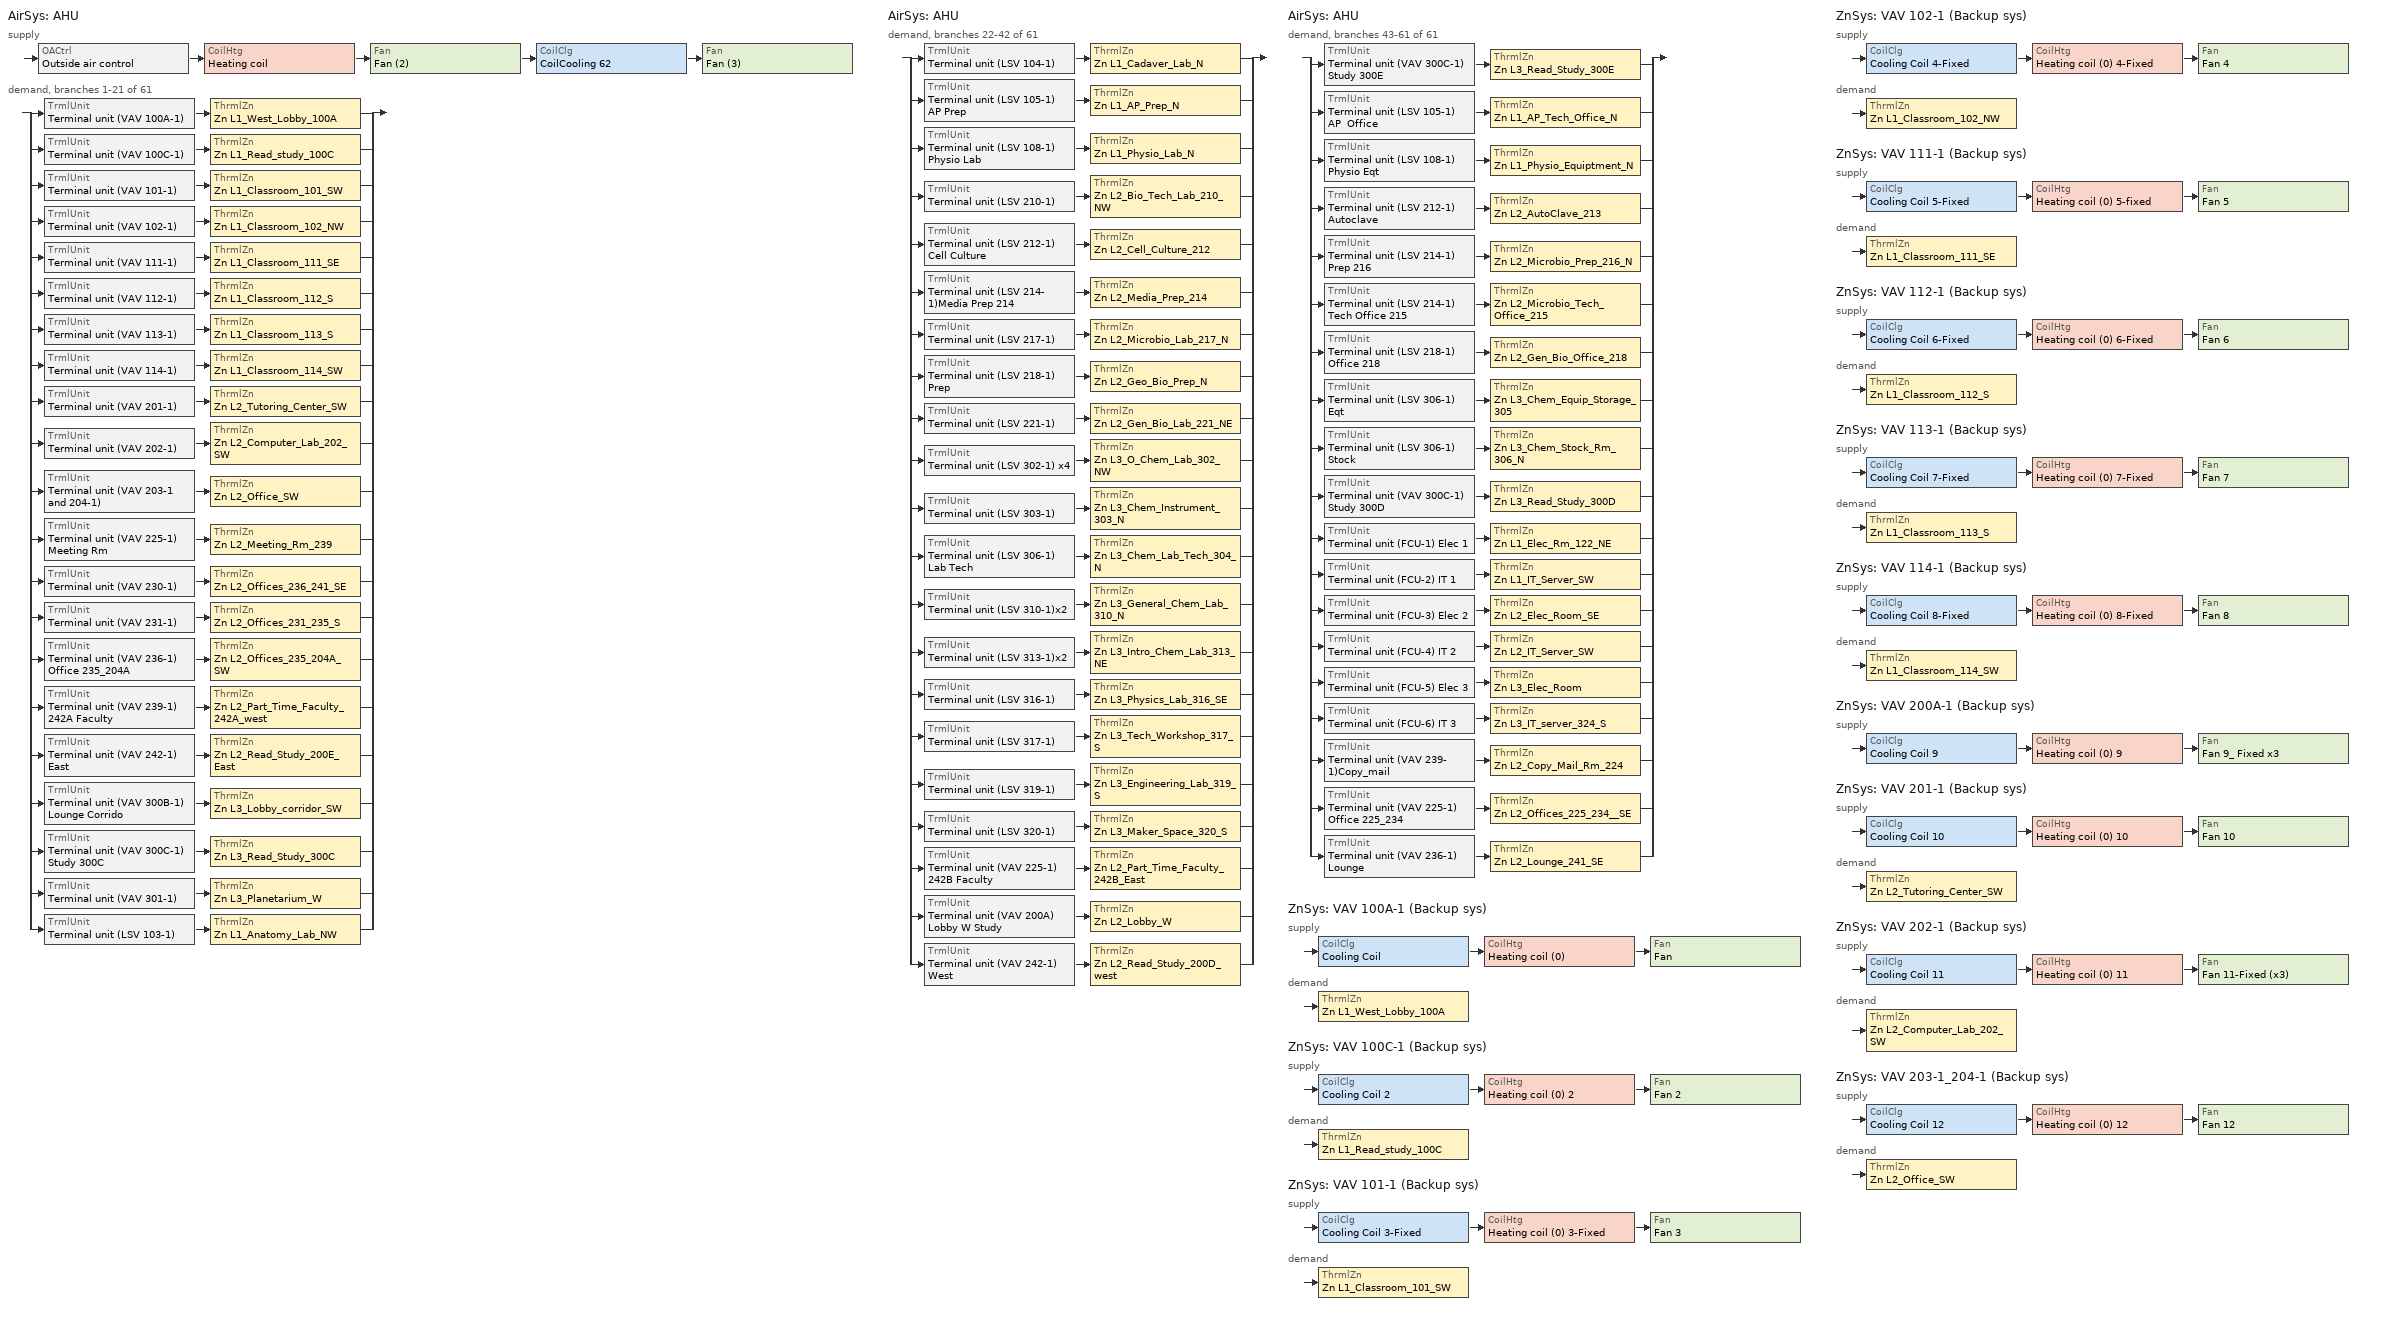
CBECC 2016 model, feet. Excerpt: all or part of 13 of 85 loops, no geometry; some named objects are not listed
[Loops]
AirSys 'AHU'
 supply: OACtrl 'Outside air control' > CoilHtg 'Heating coil' > Fan 'Fan (2)' > CoilClg 'CoilCooling 62' > Fan 'Fan (3)'
 demand, branches 1-21 of 61: split
  | TrmlUnit 'Terminal unit (VAV 100A-1)' > ThrmlZn 'Zn L1_West_Lobby_100A'
  | TrmlUnit 'Terminal unit (VAV 100C-1)' > ThrmlZn 'Zn L1_Read_study_100C'
  | TrmlUnit 'Terminal unit (VAV 101-1)' > ThrmlZn 'Zn L1_Classroom_101_SW'
  | TrmlUnit 'Terminal unit (VAV 102-1)' > ThrmlZn 'Zn L1_Classroom_102_NW'
  | TrmlUnit 'Terminal unit (VAV 111-1)' > ThrmlZn 'Zn L1_Classroom_111_SE'
  | TrmlUnit 'Terminal unit (VAV 112-1)' > ThrmlZn 'Zn L1_Classroom_112_S'
  | TrmlUnit 'Terminal unit (VAV 113-1)' > ThrmlZn 'Zn L1_Classroom_113_S'
  | TrmlUnit 'Terminal unit (VAV 114-1)' > ThrmlZn 'Zn L1_Classroom_114_SW'
  | TrmlUnit 'Terminal unit (VAV 201-1)' > ThrmlZn 'Zn L2_Tutoring_Center_SW'
  | TrmlUnit 'Terminal unit (VAV 202-1)' > ThrmlZn 'Zn L2_Computer_Lab_202_SW'
  | TrmlUnit 'Terminal unit (VAV 203-1 and 204-1)' > ThrmlZn 'Zn L2_Office_SW'
  | TrmlUnit 'Terminal unit (VAV 225-1) Meeting Rm' > ThrmlZn 'Zn L2_Meeting_Rm_239'
  | TrmlUnit 'Terminal unit (VAV 230-1)' > ThrmlZn 'Zn L2_Offices_236_241_SE'
  | TrmlUnit 'Terminal unit (VAV 231-1)' > ThrmlZn 'Zn L2_Offices_231_235_S'
  | TrmlUnit 'Terminal unit (VAV 236-1) Office 235_204A' > ThrmlZn 'Zn L2_Offices_235_204A_SW'
  | TrmlUnit 'Terminal unit (VAV 239-1) 242A Faculty  ' > ThrmlZn 'Zn L2_Part_Time_Faculty_242A_west'
  | TrmlUnit 'Terminal unit (VAV 242-1) East' > ThrmlZn 'Zn L2_Read_Study_200E_East'
  | TrmlUnit 'Terminal unit (VAV 300B-1) Lounge Corrido' > ThrmlZn 'Zn L3_Lobby_corridor_SW'
  | TrmlUnit 'Terminal unit (VAV 300C-1) Study 300C' > ThrmlZn 'Zn L3_Read_Study_300C'
  | TrmlUnit 'Terminal unit (VAV 301-1) ' > ThrmlZn 'Zn L3_Planetarium_W'
  | TrmlUnit 'Terminal unit (LSV 103-1)' > ThrmlZn 'Zn L1_Anatomy_Lab_NW'
AirSys 'AHU'
 demand, branches 22-42 of 61: split
  | TrmlUnit 'Terminal unit (LSV 104-1)' > ThrmlZn 'Zn L1_Cadaver_Lab_N'
  | TrmlUnit 'Terminal unit (LSV 105-1) AP Prep' > ThrmlZn 'Zn L1_AP_Prep_N'
  | TrmlUnit 'Terminal unit (LSV 108-1) Physio Lab' > ThrmlZn 'Zn L1_Physio_Lab_N'
  | TrmlUnit 'Terminal unit (LSV 210-1) ' > ThrmlZn 'Zn L2_Bio_Tech_Lab_210_NW'
  | TrmlUnit 'Terminal unit (LSV 212-1) Cell Culture' > ThrmlZn 'Zn L2_Cell_Culture_212'
  | TrmlUnit 'Terminal unit (LSV 214-1)Media Prep 214' > ThrmlZn 'Zn L2_Media_Prep_214'
  | TrmlUnit 'Terminal unit (LSV 217-1)' > ThrmlZn 'Zn L2_Microbio_Lab_217_N'
  | TrmlUnit 'Terminal unit (LSV 218-1) Prep' > ThrmlZn 'Zn L2_Geo_Bio_Prep_N'
  | TrmlUnit 'Terminal unit (LSV 221-1)' > ThrmlZn 'Zn L2_Gen_Bio_Lab_221_NE'
  | TrmlUnit 'Terminal unit (LSV 302-1) x4' > ThrmlZn 'Zn L3_O_Chem_Lab_302_NW'
  | TrmlUnit 'Terminal unit (LSV 303-1)' > ThrmlZn 'Zn L3_Chem_Instrument_303_N'
  | TrmlUnit 'Terminal unit (LSV 306-1) Lab Tech' > ThrmlZn 'Zn L3_Chem_Lab_Tech_304_N'
  | TrmlUnit 'Terminal unit (LSV 310-1)x2' > ThrmlZn 'Zn L3_General_Chem_Lab_310_N'
  | TrmlUnit 'Terminal unit (LSV 313-1)x2' > ThrmlZn 'Zn L3_Intro_Chem_Lab_313_NE'
  | TrmlUnit 'Terminal unit (LSV 316-1)' > ThrmlZn 'Zn L3_Physics_Lab_316_SE'
  | TrmlUnit 'Terminal unit (LSV 317-1) ' > ThrmlZn 'Zn L3_Tech_Workshop_317_S'
  | TrmlUnit 'Terminal unit (LSV 319-1)' > ThrmlZn 'Zn L3_Engineering_Lab_319_S'
  | TrmlUnit 'Terminal unit (LSV 320-1)' > ThrmlZn 'Zn L3_Maker_Space_320_S'
  | TrmlUnit 'Terminal unit (VAV 225-1) 242B Faculty' > ThrmlZn 'Zn L2_Part_Time_Faculty_242B_East'
  | TrmlUnit 'Terminal unit (VAV 200A) Lobby W Study' > ThrmlZn 'Zn L2_Lobby_W'
  | TrmlUnit 'Terminal unit (VAV 242-1) West' > ThrmlZn 'Zn L2_Read_Study_200D_west'
AirSys 'AHU'
 demand, branches 43-61 of 61: split
  | TrmlUnit 'Terminal unit (VAV 300C-1) Study 300E' > ThrmlZn 'Zn L3_Read_Study_300E'
  | TrmlUnit 'Terminal unit (LSV 105-1) AP  Office' > ThrmlZn 'Zn L1_AP_Tech_Office_N'
  | TrmlUnit 'Terminal unit (LSV 108-1) Physio Eqt' > ThrmlZn 'Zn L1_Physio_Equiptment_N'
  | TrmlUnit 'Terminal unit (LSV 212-1)  Autoclave' > ThrmlZn 'Zn L2_AutoClave_213'
  | TrmlUnit 'Terminal unit (LSV 214-1) Prep 216' > ThrmlZn 'Zn L2_Microbio_Prep_216_N'
  | TrmlUnit 'Terminal unit (LSV 214-1) Tech Office 215' > ThrmlZn 'Zn L2_Microbio_Tech_Office_215'
  | TrmlUnit 'Terminal unit (LSV 218-1) Office 218' > ThrmlZn 'Zn L2_Gen_Bio_Office_218'
  | TrmlUnit 'Terminal unit (LSV 306-1) Eqt' > ThrmlZn 'Zn L3_Chem_Equip_Storage_305'
  | TrmlUnit 'Terminal unit (LSV 306-1) Stock' > ThrmlZn 'Zn L3_Chem_Stock_Rm_306_N'
  | TrmlUnit 'Terminal unit (VAV 300C-1) Study 300D' > ThrmlZn 'Zn L3_Read_Study_300D'
  | TrmlUnit 'Terminal unit (FCU-1) Elec 1' > ThrmlZn 'Zn L1_Elec_Rm_122_NE'
  | TrmlUnit 'Terminal unit (FCU-2) IT 1' > ThrmlZn 'Zn L1_IT_Server_SW'
  | TrmlUnit 'Terminal unit (FCU-3) Elec 2 ' > ThrmlZn 'Zn L2_Elec_Room_SE'
  | TrmlUnit 'Terminal unit (FCU-4) IT 2' > ThrmlZn 'Zn L2_IT_Server_SW'
  | TrmlUnit 'Terminal unit (FCU-5) Elec 3' > ThrmlZn 'Zn L3_Elec_Room'
  | TrmlUnit 'Terminal unit (FCU-6) IT 3' > ThrmlZn 'Zn L3_IT_server_324_S'
  | TrmlUnit 'Terminal unit (VAV 239-1)Copy_mail' > ThrmlZn 'Zn L2_Copy_Mail_Rm_224'
  | TrmlUnit 'Terminal unit (VAV 225-1) Office 225_234' > ThrmlZn 'Zn L2_Offices_225_234__SE'
  | TrmlUnit 'Terminal unit (VAV 236-1) Lounge' > ThrmlZn 'Zn L2_Lounge_241_SE'
ZnSys 'VAV 100A-1 (Backup sys)'
 supply: CoilClg 'Cooling Coil' > CoilHtg 'Heating coil (0)' > Fan 'Fan'
 demand: ThrmlZn 'Zn L1_West_Lobby_100A'
ZnSys 'VAV 100C-1 (Backup sys) '
 supply: CoilClg 'Cooling Coil 2' > CoilHtg 'Heating coil (0) 2' > Fan 'Fan 2'
 demand: ThrmlZn 'Zn L1_Read_study_100C'
ZnSys 'VAV 101-1 (Backup sys)'
 supply: CoilClg 'Cooling Coil 3-Fixed' > CoilHtg 'Heating coil (0) 3-Fixed' > Fan 'Fan 3'
 demand: ThrmlZn 'Zn L1_Classroom_101_SW'
ZnSys 'VAV 102-1 (Backup sys)'
 supply: CoilClg 'Cooling Coil 4-Fixed' > CoilHtg 'Heating coil (0) 4-Fixed' > Fan 'Fan 4'
 demand: ThrmlZn 'Zn L1_Classroom_102_NW'
ZnSys 'VAV 111-1 (Backup sys)'
 supply: CoilClg 'Cooling Coil 5-Fixed' > CoilHtg 'Heating coil (0) 5-fixed' > Fan 'Fan 5'
 demand: ThrmlZn 'Zn L1_Classroom_111_SE'
ZnSys 'VAV 112-1 (Backup sys)'
 supply: CoilClg 'Cooling Coil 6-Fixed' > CoilHtg 'Heating coil (0) 6-Fixed' > Fan 'Fan 6'
 demand: ThrmlZn 'Zn L1_Classroom_112_S'
ZnSys 'VAV 113-1 (Backup sys) '
 supply: CoilClg 'Cooling Coil 7-Fixed' > CoilHtg 'Heating coil (0) 7-Fixed' > Fan 'Fan 7'
 demand: ThrmlZn 'Zn L1_Classroom_113_S'
ZnSys 'VAV 114-1 (Backup sys)'
 supply: CoilClg 'Cooling Coil 8-Fixed' > CoilHtg 'Heating coil (0) 8-Fixed' > Fan 'Fan 8'
 demand: ThrmlZn 'Zn L1_Classroom_114_SW'
ZnSys 'VAV 200A-1 (Backup sys)  '
 supply: CoilClg 'Cooling Coil 9' > CoilHtg 'Heating coil (0) 9' > Fan 'Fan 9_ Fixed x3'
ZnSys 'VAV 201-1 (Backup sys)'
 supply: CoilClg 'Cooling Coil 10' > CoilHtg 'Heating coil (0) 10' > Fan 'Fan 10'
 demand: ThrmlZn 'Zn L2_Tutoring_Center_SW'
ZnSys 'VAV 202-1 (Backup sys)'
 supply: CoilClg 'Cooling Coil 11' > CoilHtg 'Heating coil (0) 11' > Fan 'Fan 11-Fixed (x3)'
 demand: ThrmlZn 'Zn L2_Computer_Lab_202_SW'
ZnSys 'VAV 203-1_204-1 (Backup sys) '
 supply: CoilClg 'Cooling Coil 12' > CoilHtg 'Heating coil (0) 12' > Fan 'Fan 12'
 demand: ThrmlZn 'Zn L2_Office_SW'
[AirSys]
AHU: Status=New; Type=VAV; SubType=Packaged1Phase; CtrlSysType=DDCToZone; AvailSchRef=SchoolOccupancy; FanCtrl=Continuous; NightCycleFanCtrl=CycleOnCallAnyZone; ReheatCtrlMthd=DualMaximum; Cnt=1; FanPos=DrawThrough; OptStart=1; ClgCtrl=WarmestResetFlowFirst; IsComplexSys=1; DuctIns=0; DuctLctn=None; HERSDuctReq=0; HERSDuctTested=0; NRCAMch02A=0; NRCAMch03A=0; NRCAMch04H=0; NRCAMch05A=0; NRCAMch06A=0; NRCAMch07A=0; NRCAMch08A=0; NRCAMch10A=0; NRCAMch11A=0; NRCAMch12A=0; NRCAMch13A=0; NRCAMch14A=0; NRCAMch16A=0; NRCAMch18A=0
[CoilHtg] FluidSegInRef=ASHP Supply Hot Water; FluidSegOutRef=ASHP Return Hot Water; CoilHdDsgn=2.5
Name | Sys | Type | CapTotGrossRtd | CapTotNetRtd | HtPumpHSPF | HtPumpCOP
Heating coil | AHU | HotWater | 1
Heating coil (0) | VAV 100A-1 (Backup sys) | HeatPump | 31818 | 31818 | 7.7 | 2.9
Heating coil (0) 2 | VAV 100C-1 (Backup sys)  | HeatPump | 31818 | 31818 | 7.7 | 2.9
Heating coil (0) 3-Fixed | VAV 101-1 (Backup sys) | HeatPump | 43682 | 65523 | 7.7 | 2.9
Heating coil (0) 4-Fixed | VAV 102-1 (Backup sys) | HeatPump | 43682 | 65523 | 7.7 | 2.9
Heating coil (0) 5-fixed | VAV 111-1 (Backup sys) | HeatPump | 43682 | 65523 | 7.7 | 2.9
Heating coil (0) 6-Fixed | VAV 112-1 (Backup sys) | HeatPump | 43682 | 65523 | 7.7 | 2.9
Heating coil (0) 7-Fixed | VAV 113-1 (Backup sys)  | HeatPump | 43682 | 65523 | 7.7 | 2.9
Heating coil (0) 8-Fixed | VAV 114-1 (Backup sys) | HeatPump | 43682 | 65523 | 7.7 | 2.9
Heating coil (0) 9 | VAV 200A-1 (Backup sys)   | HeatPump | 66588 | 66588 | 7.7 | 2.9
Heating coil (0) 10 | VAV 201-1 (Backup sys) | HeatPump | 31818 | 31818 | 7.7 | 2.9
Heating coil (0) 11 | VAV 202-1 (Backup sys) | HeatPump | 66588 | 66588 | 7.7 | 2.9
Heating coil (0) 12 | VAV 203-1_204-1 (Backup sys)  | HeatPump | 31818 | 31818 | 7.7 | 2.9
[Fan] CtrlMthd=VariableSpeedDrive; Class=Centrifugal; CentType=AirFoil; ModelingMthd=StaticPressure; MtrType=Open; MtrPoleCnt=4; MtrPos=InAirStream
Name | Sys | FlowCap | FlowEff | TotStaticPress | MtrHP | MtrEff | FlowMin
Fan (2) | AHU | 57000 | 0.65 | 5.7 | 90 | 0.958
Fan (3) | AHU | 23000 | 0.35 | 2.6 | 30 | 0.936
Fan | VAV 100A-1 (Backup sys) | 800 | 0.35 | 0 | 0.083 | 0.855 | 130
Fan 2 | VAV 100C-1 (Backup sys)  | 800 | 0.35 | 0 | 0.083 | 0.855 | 290
Fan 3 | VAV 101-1 (Backup sys) | 1800 | 0.35 | 0 | 0.083 | 0.855 | 230
Fan 4 | VAV 102-1 (Backup sys) | 1800 | 0.35 | 0 | 0.083 | 0.855 | 210
Fan 5 | VAV 111-1 (Backup sys) | 1800 | 0.35 | 0 | 0.083 | 0.855 | 210
Fan 6 | VAV 112-1 (Backup sys) | 1800 | 0.3 | 0 | 0.083 | 0.855 | 210
Fan 7 | VAV 113-1 (Backup sys)  | 1800 | 0 | 0.3 | 0.083 | 0.855 | 210
Fan 8 | VAV 114-1 (Backup sys) | 1800 | 0.35 | 0 | 0.083 | 0.855 | 210
Fan 9_ Fixed x3 | VAV 200A-1 (Backup sys)   | 1680 | 0.35 | 0 | 0.083 | 0.855 | 0
Fan 10 | VAV 201-1 (Backup sys) | 560 | 0.35 | 0 | 0.083 | 0.855 | 0
Fan 11-Fixed (x3) | VAV 202-1 (Backup sys) | 1680 | 0.35 | 0 | 0.083 | 0.855 | 0
Fan 12 | VAV 203-1_204-1 (Backup sys)  | 560 | 0.35 | 0 | 0.083 | 0.855 | 0
[CoilClg] FluidSegInRef=ASHP Supply Cold Water; FluidSegOutRef=ASHP Return Cold Water
Name | Sys | Type | CapTotGrossRtd | CoilHdDsgn | CapTotNetRtd | DXSEER | DXEER | BypassMinEffCheck
CoilCooling 62 | AHU | ChilledWater | 1
Cooling Coil | VAV 100A-1 (Backup sys) | DirectExpansion | 25616 | 2.5 | 25616 | 13.9 | 9.8 | 1
Cooling Coil 2 | VAV 100C-1 (Backup sys)  | DirectExpansion | 25616 | 2.5 | 25616 | 13.9 | 9.8 | 1
Cooling Coil 3-Fixed | VAV 101-1 (Backup sys) | DirectExpansion | 38852 | 2.5 | 58278 | 13.9 | 9.8 | 1
Cooling Coil 4-Fixed | VAV 102-1 (Backup sys) | DirectExpansion | 38852 | 2.5 | 58278 | 13.9 | 9.8 | 1
Cooling Coil 5-Fixed | VAV 111-1 (Backup sys) | DirectExpansion | 38852 | 2.5 | 58278 | 13.9 | 9.8 | 1
Cooling Coil 6-Fixed | VAV 112-1 (Backup sys) | DirectExpansion | 38852 | 2.5 | 58278 | 13.9 | 9.8 | 1
Cooling Coil 7-Fixed | VAV 113-1 (Backup sys)  | DirectExpansion | 38852 | 2.5 | 58278 | 13.9 | 9.8 | 1
Cooling Coil 8-Fixed | VAV 114-1 (Backup sys) | DirectExpansion | 38852 | 2.5 | 58278 | 13.9 | 9.8 | 1
Cooling Coil 9 | VAV 200A-1 (Backup sys)   | DirectExpansion | 59176 | 2.5 | 59176 | 13.9 | 9.8 | 1
Cooling Coil 10 | VAV 201-1 (Backup sys) | DirectExpansion | 25616 | 2.5 | 25616 | 13.9 | 9.8 | 1
Cooling Coil 11 | VAV 202-1 (Backup sys) | DirectExpansion | 59176 | 2.5 | 59176 | 13.9 | 9.8 | 1
Cooling Coil 12 | VAV 203-1_204-1 (Backup sys)  | DirectExpansion | 38525 | 2.5 | 38525 | 13.9 | 9.8 | 1
[AirSeg]
return Air: Sys=AHU; Type=Return; Path=Ducted
[TrmlUnit] Sys=AHU; Status=New; Type=VAVNoReheatBox; Cnt=1; HtgAirFlowMax=0
Name | ZnServedRef | PriAirSegRef | PriAirFlowMax | PriAirFlowMin
Terminal unit (VAV 100A-1) | Zn L1_West_Lobby_100A | supply Air | 800 | 130
Terminal unit (VAV 100C-1) | Zn L1_Read_study_100C | supply Air | 800 | 290
Terminal unit (VAV 101-1) | Zn L1_Classroom_101_SW | supply Air | 1800 | 230
Terminal unit (VAV 102-1) | Zn L1_Classroom_102_NW | supply Air | 1800 | 210
Terminal unit (VAV 111-1) | Zn L1_Classroom_111_SE | supply Air | 1800 | 210
Terminal unit (VAV 112-1) | Zn L1_Classroom_112_S | supply Air | 1800 | 210
Terminal unit (VAV 113-1) | Zn L1_Classroom_113_S | supply Air | 1800 | 210
Terminal unit (VAV 114-1) | Zn L1_Classroom_114_SW | supply Air | 1800 | 210
Terminal unit (VAV 201-1) | Zn L2_Tutoring_Center_SW | supply Air | 800 | 450
Terminal unit (VAV 202-1) | Zn L2_Computer_Lab_202_SW | supply Air | 2600 | 300
Terminal unit (VAV 203-1 and 204-1) | Zn L2_Office_SW | supply Air | 1350 | 235
Terminal unit (VAV 225-1) Meeting Rm | Zn L2_Meeting_Rm_239 | supply Air | 800 | 250
Terminal unit (VAV 230-1) | Zn L2_Offices_236_241_SE | supply Air | 800 | 150
Terminal unit (VAV 231-1) | Zn L2_Offices_231_235_S | supply Air | 800 | 150
Terminal unit (VAV 236-1) Office 235_204A | Zn L2_Offices_235_204A_SW | supply Air | 550 | 190
Terminal unit (VAV 239-1) 242A Faculty   | Zn L2_Part_Time_Faculty_242A_west | supply Air | 550 | 65
Terminal unit (VAV 242-1) East | Zn L2_Read_Study_200E_East | supply Air | 1800 | 660
Terminal unit (VAV 300B-1) Lounge Corrido | Zn L3_Lobby_corridor_SW | supply Air | 2600 | 300
Terminal unit (VAV 300C-1) Study 300C | Zn L3_Read_Study_300C | supply Air | 1800 | 490
Terminal unit (VAV 301-1)  | Zn L3_Planetarium_W | supply Air | 2600 | 300
Terminal unit (LSV 103-1) | Zn L1_Anatomy_Lab_NW | supply Air | 5191 | 520
Terminal unit (LSV 104-1) | Zn L1_Cadaver_Lab_N | supply Air | 1461 | 180
Terminal unit (LSV 105-1) AP Prep | Zn L1_AP_Prep_N | supply Air | 650 | 80
Terminal unit (LSV 108-1) Physio Lab | Zn L1_Physio_Lab_N | supply Air | 2275 | 250
Terminal unit (LSV 210-1)  | Zn L2_Bio_Tech_Lab_210_NW | supply Air | 2275 | 250
Terminal unit (LSV 212-1) Cell Culture | Zn L2_Cell_Culture_212 | supply Air | 2275 | 250
Terminal unit (LSV 214-1)Media Prep 214 | Zn L2_Media_Prep_214 | supply Air | 1461 | 180
Terminal unit (LSV 217-1) | Zn L2_Microbio_Lab_217_N | supply Air | 2275 | 250
Terminal unit (LSV 218-1) Prep | Zn L2_Geo_Bio_Prep_N | supply Air | 650 | 80
Terminal unit (LSV 221-1) | Zn L2_Gen_Bio_Lab_221_NE | supply Air | 2275 | 250
Terminal unit (LSV 302-1) x4 | Zn L3_O_Chem_Lab_302_NW | supply Air | 20764 | 2080
Terminal unit (LSV 303-1) | Zn L3_Chem_Instrument_303_N | supply Air | 1056 | 120
Terminal unit (LSV 306-1) Lab Tech | Zn L3_Chem_Lab_Tech_304_N | supply Air | 3237 | 350
Terminal unit (LSV 310-1)x2 | Zn L3_General_Chem_Lab_310_N | supply Air | 6474 | 700
Terminal unit (LSV 313-1)x2 | Zn L3_Intro_Chem_Lab_313_NE | supply Air | 6474 | 700
Terminal unit (LSV 316-1) | Zn L3_Physics_Lab_316_SE | supply Air | 2275 | 250
Terminal unit (LSV 317-1)  | Zn L3_Tech_Workshop_317_S | supply Air | 650 | 80
Terminal unit (LSV 319-1) | Zn L3_Engineering_Lab_319_S | supply Air | 3237 | 350
Terminal unit (LSV 320-1) | Zn L3_Maker_Space_320_S | supply Air | 1056 | 120
Terminal unit (VAV 225-1) 242B Faculty | Zn L2_Part_Time_Faculty_242B_East | supply Air | 800 | 250
Terminal unit (VAV 200A) Lobby W Study | Zn L2_Lobby_W | supply Air | 2600 | 520
Terminal unit (VAV 242-1) West | Zn L2_Read_Study_200D_west | supply Air | 1800 | 660
Terminal unit (VAV 300C-1) Study 300E | Zn L3_Read_Study_300E | supply Air | 1800 | 490
Terminal unit (LSV 105-1) AP  Office | Zn L1_AP_Tech_Office_N | supply Air | 650 | 80
Terminal unit (LSV 108-1) Physio Eqt | Zn L1_Physio_Equiptment_N | supply Air | 2275 | 250
Terminal unit (LSV 212-1)  Autoclave | Zn L2_AutoClave_213 | supply Air | 2275 | 250
Terminal unit (LSV 214-1) Prep 216 | Zn L2_Microbio_Prep_216_N | supply Air | 1461 | 180
Terminal unit (LSV 214-1) Tech Office 215 | Zn L2_Microbio_Tech_Office_215 | supply Air | 1461 | 180
Terminal unit (LSV 218-1) Office 218 | Zn L2_Gen_Bio_Office_218 | supply Air | 650 | 80
Terminal unit (LSV 306-1) Eqt | Zn L3_Chem_Equip_Storage_305 | supply Air | 3237 | 350
Terminal unit (LSV 306-1) Stock | Zn L3_Chem_Stock_Rm_306_N | supply Air | 3237 | 350
Terminal unit (VAV 300C-1) Study 300D | Zn L3_Read_Study_300D | supply Air | 1800 | 490
Terminal unit (FCU-1) Elec 1 | Zn L1_Elec_Rm_122_NE |  | 1400 | 100
Terminal unit (FCU-2) IT 1 | Zn L1_IT_Server_SW | supply Air | 2200 | 200
Terminal unit (FCU-3) Elec 2  | Zn L2_Elec_Room_SE | supply Air | 500 | 50
Terminal unit (FCU-4) IT 2 | Zn L2_IT_Server_SW | supply Air | 2200 | 200
Terminal unit (FCU-5) Elec 3 | Zn L3_Elec_Room | supply Air | 500 | 50
Terminal unit (FCU-6) IT 3 | Zn L3_IT_server_324_S | supply Air | 2200 | 200
Terminal unit (VAV 239-1)Copy_mail | Zn L2_Copy_Mail_Rm_224 | supply Air | 550 | 65
Terminal unit (VAV 225-1) Office 225_234 | Zn L2_Offices_225_234__SE | supply Air | 800 | 250
Terminal unit (VAV 236-1) Lounge | Zn L2_Lounge_241_SE | supply Air | 550 | 190
[OACtrl]
Outside air control: Sys=AHU; EconoCtrlMthd=FixedDryBulb; EconoIntegration=Integrated; EconoHiTempLockout=75; OASchMthd=FollowHVACAvailability; AirSegSupRef=supply Air; AirSegRetRef=return Air
[ZnSys] Status=New; Type=SZHP; FanCtrl=Cycling; Cnt=1; IsComplexSys=0; DuctIns=0; DuctLctn=None; HERSDuctReq=0; HERSDuctTested=0; NRCAMch02A=0; NRCAMch06A=0; NRCAMch07A=0; NRCAMch08A=0; NRCAMch10A=0; NRCAMch11A=0; NRCAMch12A=0; NRCAMch13A=0; NRCAMch14A=0; NRCAMch16A=0; NRCAMch18A=0
VAV 100A-1 (Backup sys); VAV 100C-1 (Backup sys) ; VAV 101-1 (Backup sys); VAV 102-1 (Backup sys); VAV 111-1 (Backup sys); VAV 112-1 (Backup sys); VAV 113-1 (Backup sys) ; VAV 114-1 (Backup sys); VAV 200A-1 (Backup sys)  ; VAV 201-1 (Backup sys); VAV 202-1 (Backup sys); VAV 203-1_204-1 (Backup sys) 
[Sch]
SchoolOccupancy: Type=OnOff; SchWeekRef=ScheduleWeek_SchoolOccupancyWk
[SchWeek]
ScheduleWeek_SchoolOccupancyWk: Type=OnOff; SchDaySunRef=ScheduleDay_Sunday_SchoolOccupancyWk; SchDayMonRef=ScheduleDay_Monday_SchoolOccupancyWk; SchDayTueRef=ScheduleDay_Tuesday_SchoolOccupancyWk; SchDayWedRef=ScheduleDay_Wednesday_SchoolOccupancyWk; SchDayThuRef=ScheduleDay_Thursday_SchoolOccupancyWk; SchDayFriRef=ScheduleDay_Friday_SchoolOccupancyWk; SchDaySatRef=ScheduleDay_Saturday_SchoolOccupancyWk
[SchDay] Type=OnOff
Name | Hr
ScheduleDay_Monday_SchoolOccupancyWk; ScheduleDay_Tuesday_SchoolOccupancyWk; ScheduleDay_Wednesday_SchoolOccupancyWk; ScheduleDay_Thursday_SchoolOccupancyWk; ScheduleDay_Friday_SchoolOccupancyWk | ( 0, 0, 0, 0, 0, 0, 0, 0.05, 0.75, 0.9, 0.9, 0.8, 0.8, 0.8, 0.8, 0.45, 0.15, 0.05, 0.15, 0.2, 0.2, 0.1, 0, 0 )
ScheduleDay_Saturday_SchoolOccupancyWk | ( 0, 0, 0, 0, 0, 0, 0, 0, 0.1, 0.1, 0.1, 0.1, 0.1, 0, 0, 0, 0, 0, 0, 0, 0, 0, 0, 0 )
ScheduleDay_Sunday_SchoolOccupancyWk | ( 0, 0, 0, 0, 0, 0, 0, 0, 0, 0, 0, 0, 0, 0, 0, 0, 0, 0, 0, 0, 0, 0, 0, 0 )
